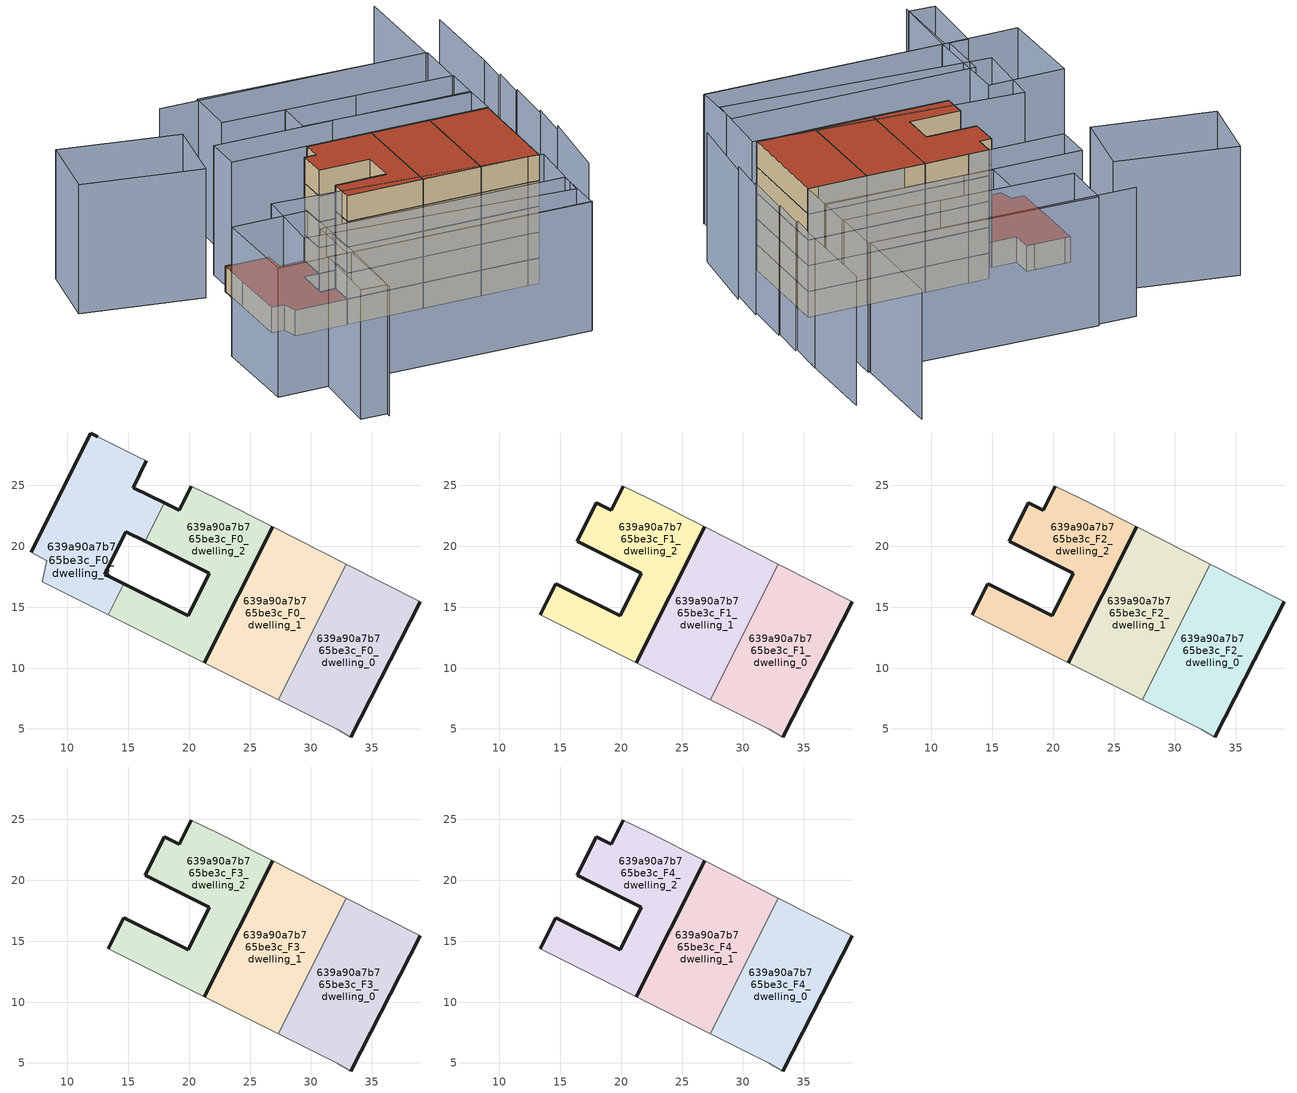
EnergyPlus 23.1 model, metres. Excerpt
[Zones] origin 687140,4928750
639a90a7b765be3c_F0_dwelling_0
 floor ground (EU_floor_Construction): 33.27,4.34 39,15.47 32.9,18.55 27.3,7.42 32.15,4.99 z0
 wall outside (EU_wall_Construction): 39,15.47 33.27,4.34 z0:3
 wall adiabatic (EU_wall_Construction): 32.9,18.55 39,15.47 / 33.27,4.34 32.15,4.99 27.3,7.42 z0:3
 wall to 639a90a7b765be3c_F0_dwelling_1 (EU_wall_Construction): 27.3,7.42 32.9,18.55 z0:3
639a90a7b765be3c_F0_dwelling_1
 floor ground (EU_floor_Construction): 27.3,7.42 32.9,18.55 26.86,21.6 21.25,10.44 z0
 wall outside (EU_wall_Construction): 21.25,10.44 26.86,21.6 z0:3
 wall adiabatic (EU_wall_Construction): 27.3,7.42 21.25,10.44 / 26.86,21.6 32.9,18.55 z0:3
639a90a7b765be3c_F0_dwelling_2
 floor ground (EU_floor_Construction): 21.25,10.44 26.86,21.6 22.32,23.89 20.18,24.94 19.2,22.95 17.96,23.57 16.38,20.41 21.66,17.78 19.94,14.31 14.63,16.94 13.34,14.39 z0
 wall outside (EU_wall_Construction): 17.96,23.57 19.2,22.95 20.18,24.94 / 14.63,16.94 19.94,14.31 21.66,17.78 16.38,20.41 / 26.86,21.6 21.25,10.44 z0:3
 wall adiabatic (EU_wall_Construction): 20.18,24.94 22.32,23.89 26.86,21.6 / 21.25,10.44 13.34,14.39 z0:3
 wall to 639a90a7b765be3c_F0_dwelling_3 (EU_wall_Construction): 16.38,20.41 17.96,23.57 / 13.34,14.39 14.63,16.94 z0:3
639a90a7b765be3c_F0_dwelling_3
 floor ground (EU_floor_Construction): 14.63,16.94 13.05,17.72 14.8,21.19 16.38,20.41 17.96,23.57 15.39,24.83 16.47,27.03 15.69,27.41 12.5,29.01 11.92,29.31 10.12,25.71 7.01,19.5 8.29,18.83 7.94,17.09 13.34,14.39 z0
 wall outside (EU_wall_Construction): 7.01,19.5 10.12,25.71 11.92,29.31 12.5,29.01 / 16.47,27.03 15.39,24.83 17.96,23.57 / 16.38,20.41 14.8,21.19 13.05,17.72 14.63,16.94 z0:3
 wall adiabatic (EU_wall_Construction): 12.5,29.01 15.69,27.41 16.47,27.03 / 13.34,14.39 7.94,17.09 8.29,18.83 7.01,19.5 z0:3
 roof outside (EU_roof_Construction): 16.47,27.03 15.39,24.83 17.96,23.57 16.38,20.41 14.8,21.19 13.05,17.72 14.63,16.94 13.34,14.39 7.94,17.09 8.29,18.83 7.01,19.5 10.12,25.71 11.92,29.31 12.5,29.01 15.69,27.41 z3
639a90a7b765be3c_F1_dwelling_0
 floor to 639a90a7b765be3c_F0_dwelling_0 (EU_floor_Construction): 33.27,4.34 39,15.47 32.9,18.55 27.3,7.42 32.15,4.99 z3
 wall outside (EU_wall_Construction): 39,15.47 33.27,4.34 z3:6
 wall adiabatic (EU_wall_Construction): 32.9,18.55 39,15.47 / 33.27,4.34 32.15,4.99 27.3,7.42 z3:6
 wall to 639a90a7b765be3c_F1_dwelling_1 (EU_wall_Construction): 27.3,7.42 32.9,18.55 z3:6
639a90a7b765be3c_F1_dwelling_1
 floor to 639a90a7b765be3c_F0_dwelling_1 (EU_floor_Construction): 27.3,7.42 32.9,18.55 26.86,21.6 21.25,10.44 z3
 wall outside (EU_wall_Construction): 21.25,10.44 26.86,21.6 z3:6
 wall adiabatic (EU_wall_Construction): 27.3,7.42 21.25,10.44 / 26.86,21.6 32.9,18.55 z3:6
639a90a7b765be3c_F1_dwelling_2
 floor to 639a90a7b765be3c_F0_dwelling_2 (EU_floor_Construction): 21.25,10.44 26.86,21.6 22.32,23.89 20.18,24.94 19.2,22.95 17.96,23.57 16.38,20.41 21.66,17.78 19.94,14.31 14.63,16.94 13.34,14.39 z3
 wall outside (EU_wall_Construction): 13.34,14.39 14.63,16.94 19.94,14.31 21.66,17.78 16.38,20.41 17.96,23.57 19.2,22.95 20.18,24.94 / 26.86,21.6 21.25,10.44 z3:6
 wall adiabatic (EU_wall_Construction): 20.18,24.94 22.32,23.89 26.86,21.6 / 21.25,10.44 13.34,14.39 z3:6
639a90a7b765be3c_F2_dwelling_0
 floor to 639a90a7b765be3c_F1_dwelling_0 (EU_floor_Construction): 33.27,4.34 39,15.47 32.9,18.55 27.3,7.42 32.15,4.99 z6
 wall outside (EU_wall_Construction): 39,15.47 33.27,4.34 z6:9
 wall adiabatic (EU_wall_Construction): 32.9,18.55 39,15.47 / 33.27,4.34 32.15,4.99 27.3,7.42 z6:9
 wall to 639a90a7b765be3c_F2_dwelling_1 (EU_wall_Construction): 27.3,7.42 32.9,18.55 z6:9
639a90a7b765be3c_F2_dwelling_1
 floor to 639a90a7b765be3c_F1_dwelling_1 (EU_floor_Construction): 27.3,7.42 32.9,18.55 26.86,21.6 21.25,10.44 z6
 wall outside (EU_wall_Construction): 21.25,10.44 26.86,21.6 z6:9
 wall adiabatic (EU_wall_Construction): 27.3,7.42 21.25,10.44 / 26.86,21.6 32.9,18.55 z6:9
639a90a7b765be3c_F2_dwelling_2
 floor to 639a90a7b765be3c_F1_dwelling_2 (EU_floor_Construction): 21.25,10.44 26.86,21.6 22.32,23.89 20.18,24.94 19.2,22.95 17.96,23.57 16.38,20.41 21.66,17.78 19.94,14.31 14.63,16.94 13.34,14.39 z6
 wall outside (EU_wall_Construction): 13.34,14.39 14.63,16.94 19.94,14.31 21.66,17.78 16.38,20.41 17.96,23.57 19.2,22.95 20.18,24.94 / 26.86,21.6 21.25,10.44 z6:9
 wall adiabatic (EU_wall_Construction): 20.18,24.94 22.32,23.89 26.86,21.6 / 21.25,10.44 13.34,14.39 z6:9
639a90a7b765be3c_F3_dwelling_0
 floor to 639a90a7b765be3c_F2_dwelling_0 (EU_floor_Construction): 33.27,4.34 39,15.47 32.9,18.55 27.3,7.42 32.15,4.99 z9
 wall outside (EU_wall_Construction): 39,15.47 33.27,4.34 z9:12
 wall adiabatic (EU_wall_Construction): 32.9,18.55 39,15.47 / 33.27,4.34 32.15,4.99 27.3,7.42 z9:12
 wall to 639a90a7b765be3c_F3_dwelling_1 (EU_wall_Construction): 27.3,7.42 32.9,18.55 z9:12
639a90a7b765be3c_F3_dwelling_1
 floor to 639a90a7b765be3c_F2_dwelling_1 (EU_floor_Construction): 27.3,7.42 32.9,18.55 26.86,21.6 21.25,10.44 z9
 wall outside (EU_wall_Construction): 21.25,10.44 26.86,21.6 z9:12
 wall adiabatic (EU_wall_Construction): 27.3,7.42 21.25,10.44 / 26.86,21.6 32.9,18.55 z9:12
639a90a7b765be3c_F3_dwelling_2
 floor to 639a90a7b765be3c_F2_dwelling_2 (EU_floor_Construction): 21.25,10.44 26.86,21.6 22.32,23.89 20.18,24.94 19.2,22.95 17.96,23.57 16.38,20.41 21.66,17.78 19.94,14.31 14.63,16.94 13.34,14.39 z9
 wall outside (EU_wall_Construction): 13.34,14.39 14.63,16.94 19.94,14.31 21.66,17.78 16.38,20.41 17.96,23.57 19.2,22.95 20.18,24.94 / 26.86,21.6 21.25,10.44 z9:12
 wall adiabatic (EU_wall_Construction): 20.18,24.94 22.32,23.89 26.86,21.6 / 21.25,10.44 13.34,14.39 z9:12
639a90a7b765be3c_F4_dwelling_0
 floor to 639a90a7b765be3c_F3_dwelling_0 (EU_floor_Construction): 33.27,4.34 39,15.47 32.9,18.55 27.3,7.42 32.15,4.99 z12
 wall outside (EU_wall_Construction): 39,15.47 33.27,4.34 z12:15
 wall adiabatic (EU_wall_Construction): 32.9,18.55 39,15.47 / 33.27,4.34 32.15,4.99 27.3,7.42 z12:15
 wall to 639a90a7b765be3c_F4_dwelling_1 (EU_wall_Construction): 27.3,7.42 32.9,18.55 z12:15
 roof outside (EU_roof_Construction): 39,15.47 33.27,4.34 32.15,4.99 27.3,7.42 32.9,18.55 z15
639a90a7b765be3c_F4_dwelling_1
 floor to 639a90a7b765be3c_F3_dwelling_1 (EU_floor_Construction): 27.3,7.42 32.9,18.55 26.86,21.6 21.25,10.44 z12
 wall outside (EU_wall_Construction): 21.25,10.44 26.86,21.6 z12:15
 wall adiabatic (EU_wall_Construction): 27.3,7.42 21.25,10.44 / 26.86,21.6 32.9,18.55 z12:15
 roof outside (EU_roof_Construction): 32.9,18.55 27.3,7.42 21.25,10.44 26.86,21.6 z15
639a90a7b765be3c_F4_dwelling_2
 floor to 639a90a7b765be3c_F3_dwelling_2 (EU_floor_Construction): 21.25,10.44 26.86,21.6 22.32,23.89 20.18,24.94 19.2,22.95 17.96,23.57 16.38,20.41 21.66,17.78 19.94,14.31 14.63,16.94 13.34,14.39 z12
 wall outside (EU_wall_Construction): 13.34,14.39 14.63,16.94 19.94,14.31 21.66,17.78 16.38,20.41 17.96,23.57 19.2,22.95 20.18,24.94 / 26.86,21.6 21.25,10.44 z12:15
 wall adiabatic (EU_wall_Construction): 20.18,24.94 22.32,23.89 26.86,21.6 / 21.25,10.44 13.34,14.39 z12:15
 roof outside (EU_roof_Construction): 26.86,21.6 21.25,10.44 13.34,14.39 14.63,16.94 19.94,14.31 21.66,17.78 16.38,20.41 17.96,23.57 19.2,22.95 20.18,24.94 22.32,23.89 z15
shading: 34.81,-0.99 39.95,7.01 / -1.25,-2.22 2.89,5.91 / 2.89,5.91 27.77,-6.75 / 39.29,6.56 41.77,10.71 / 41.33,10.39 44.2,15.56 / 44.02,15.64 46.07,19.25 / 45.89,19.36 48.1,23.25 / 47.68,22.57 52.56,32.08 / 51.04,39.55 45.38,28.51 / 45.38,28.51 18,42.55 / 3.14,5.78 -1.02,-1.77 / -1.02,-1.77 -3.64,-0.32 / -3.64,-0.32 0.52,7.23 / 0.52,7.23 3.14,5.78 / 27.71,-6.76 2.43,6.15 / 2.43,6.15 5.36,11.88 / 5.36,11.88 30.64,-1.02 / 30.64,-1.02 27.71,-6.76 / 7.05,19.56 33.68,4.1 / 33.68,4.1 29.21,-3.61 / 29.21,-3.61 2.57,11.84 / 2.57,11.84 7.05,19.56 / -4.76,9.7 0.08,19.47 / 0.08,19.47 7.99,15.55 / 7.99,15.55 3.14,5.78 / 3.14,5.78 -4.76,9.7 / 39.03,15.46 12.44,28.88 / 12.44,28.88 14.39,32.74 / 14.39,32.74 40.98,19.32 / 40.98,19.32 39.03,15.46 / 25.71,31.98 42.88,22.88 / 42.88,22.88 40.84,19.03 / 40.84,19.03 23.67,28.13 / 23.67,28.13 25.71,31.98 / 42.73,22.96 19.27,35.4 / 19.27,35.4 22.15,40.83 / 22.15,40.83 45.61,28.39 / 45.61,28.39 42.73,22.96 / 9.52,30.1 -1.53,38.36 / -1.53,38.36 3.61,45.24 / 3.61,45.24 14.67,36.98 / 14.67,36.98 9.52,30.1 z0:15
[Building]
EU S2 Campaign: North Axis=0; Terrain=City; Solar Distribution=FullExterior
[Site:Location]
Bologna: Latitude=44.5; Longitude=11.25; Time Zone=1; Elevation=37
[SizingPeriod:WeatherFileDays]
AnnualSizingPeriod: Begin Month=1; Begin Day of Month=1; End Month=12; End Day of Month=31; Day of Week for Start Day=Monday; Use Weather File Daylight Saving Period=No; Use Weather File Rain and Snow Indicators=No
[MATERIAL]
EU_InternalMass_Material: Roughness=MediumRough; Thickness=0.1; Conductivity=1; Density=1800; Specific Heat=900; Thermal Absorptance=0.9; Solar Absorptance=0.7; Visible Absorptance=0.7
[MATERIAL:NOMASS] Roughness=MediumRough; Thermal Absorptance=0.9; Solar Absorptance=0.7; Visible Absorptance=0.7
Name | Thermal Resistance
EU_wall_NoMass | 0.905828
EU_roof_NoMass | 0.37593
EU_floor_NoMass | 0.67114
[CONSTRUCTION]
EU_wall_Construction: EU_wall_NoMass
EU_roof_Construction: EU_roof_NoMass
EU_floor_Construction: EU_floor_NoMass
EU_InternalMass_Construction: EU_InternalMass_Material
[ZONE] Type=1; Multiplier=1; Ceiling Height=autocalculate; Floor Area=autocalculate; Part of Total Floor Area=Yes
Name | Volume
639a90a7b765be3c_F0_dwelling_0; 639a90a7b765be3c_F1_dwelling_0; 639a90a7b765be3c_F2_dwelling_0; 639a90a7b765be3c_F3_dwelling_0; 639a90a7b765be3c_F4_dwelling_0 | 253.275
639a90a7b765be3c_F0_dwelling_1; 639a90a7b765be3c_F1_dwelling_1; 639a90a7b765be3c_F2_dwelling_1; 639a90a7b765be3c_F3_dwelling_1; 639a90a7b765be3c_F4_dwelling_1 | 253.322
639a90a7b765be3c_F0_dwelling_2 | 253.286
639a90a7b765be3c_F1_dwelling_2; 639a90a7b765be3c_F2_dwelling_2; 639a90a7b765be3c_F3_dwelling_2; 639a90a7b765be3c_F4_dwelling_2 | 253.287
639a90a7b765be3c_F0_dwelling_3 | 253.299
[INTERNALMASS] Construction=EU_InternalMass_Construction
Name | Zone or ZoneList | Surface Area
639a90a7b765be3c_F0_dwelling_0_EU_InternalMass | 639a90a7b765be3c_F0_dwelling_0 | 84.4255
639a90a7b765be3c_F0_dwelling_1_EU_InternalMass | 639a90a7b765be3c_F0_dwelling_1 | 84.4404
639a90a7b765be3c_F0_dwelling_2_EU_InternalMass | 639a90a7b765be3c_F0_dwelling_2 | 84.4289
639a90a7b765be3c_F0_dwelling_3_EU_InternalMass | 639a90a7b765be3c_F0_dwelling_3 | 84.4334
639a90a7b765be3c_F1_dwelling_0_EU_InternalMass | 639a90a7b765be3c_F1_dwelling_0 | 112.567
639a90a7b765be3c_F1_dwelling_1_EU_InternalMass | 639a90a7b765be3c_F1_dwelling_1 | 112.576
639a90a7b765be3c_F1_dwelling_2_EU_InternalMass | 639a90a7b765be3c_F1_dwelling_2 | 112.575
639a90a7b765be3c_F2_dwelling_0_EU_InternalMass | 639a90a7b765be3c_F2_dwelling_0 | 112.567
639a90a7b765be3c_F2_dwelling_1_EU_InternalMass | 639a90a7b765be3c_F2_dwelling_1 | 112.576
639a90a7b765be3c_F2_dwelling_2_EU_InternalMass | 639a90a7b765be3c_F2_dwelling_2 | 112.575
639a90a7b765be3c_F3_dwelling_0_EU_InternalMass | 639a90a7b765be3c_F3_dwelling_0 | 112.567
639a90a7b765be3c_F3_dwelling_1_EU_InternalMass | 639a90a7b765be3c_F3_dwelling_1 | 112.576
639a90a7b765be3c_F3_dwelling_2_EU_InternalMass | 639a90a7b765be3c_F3_dwelling_2 | 112.575
639a90a7b765be3c_F4_dwelling_0_EU_InternalMass | 639a90a7b765be3c_F4_dwelling_0 | 112.567
639a90a7b765be3c_F4_dwelling_1_EU_InternalMass | 639a90a7b765be3c_F4_dwelling_1 | 112.576
639a90a7b765be3c_F4_dwelling_2_EU_InternalMass | 639a90a7b765be3c_F4_dwelling_2 | 112.575
[OTHEREQUIPMENT] Fuel Type=Electricity; Design Level Calculation Method=Watts/Area; Power per Zone Floor Area=1; Fraction Latent=0; Fraction Radiant=0; Fraction Lost=0; Carbon Dioxide Generation Rate=0; EndUse Subcategory=EU_Step8_InternalGains
Name | Zone or ZoneList or Space or SpaceList | Schedule
EU_Step8_InternalGain_639a90a7b765be3c_F0_dwelling_0_f000 | 639a90a7b765be3c_F0_dwelling_0 | EU_Step8_GainSchedule_639a90a7b765be3c_F0_dwelling_0_f000
EU_Step8_InternalGain_639a90a7b765be3c_F0_dwelling_1_f000 | 639a90a7b765be3c_F0_dwelling_1 | EU_Step8_GainSchedule_639a90a7b765be3c_F0_dwelling_1_f000
EU_Step8_InternalGain_639a90a7b765be3c_F0_dwelling_2_f000 | 639a90a7b765be3c_F0_dwelling_2 | EU_Step8_GainSchedule_639a90a7b765be3c_F0_dwelling_2_f000
EU_Step8_InternalGain_639a90a7b765be3c_F0_dwelling_3_f000 | 639a90a7b765be3c_F0_dwelling_3 | EU_Step8_GainSchedule_639a90a7b765be3c_F0_dwelling_3_f000
EU_Step8_InternalGain_639a90a7b765be3c_F1_dwelling_0_f000 | 639a90a7b765be3c_F1_dwelling_0 | EU_Step8_GainSchedule_639a90a7b765be3c_F1_dwelling_0_f000
EU_Step8_InternalGain_639a90a7b765be3c_F1_dwelling_1_f000 | 639a90a7b765be3c_F1_dwelling_1 | EU_Step8_GainSchedule_639a90a7b765be3c_F1_dwelling_1_f000
EU_Step8_InternalGain_639a90a7b765be3c_F1_dwelling_2_f000 | 639a90a7b765be3c_F1_dwelling_2 | EU_Step8_GainSchedule_639a90a7b765be3c_F1_dwelling_2_f000
EU_Step8_InternalGain_639a90a7b765be3c_F2_dwelling_0_f000 | 639a90a7b765be3c_F2_dwelling_0 | EU_Step8_GainSchedule_639a90a7b765be3c_F2_dwelling_0_f000
EU_Step8_InternalGain_639a90a7b765be3c_F2_dwelling_1_f000 | 639a90a7b765be3c_F2_dwelling_1 | EU_Step8_GainSchedule_639a90a7b765be3c_F2_dwelling_1_f000
EU_Step8_InternalGain_639a90a7b765be3c_F2_dwelling_2_f000 | 639a90a7b765be3c_F2_dwelling_2 | EU_Step8_GainSchedule_639a90a7b765be3c_F2_dwelling_2_f000
EU_Step8_InternalGain_639a90a7b765be3c_F3_dwelling_0_f000 | 639a90a7b765be3c_F3_dwelling_0 | EU_Step8_GainSchedule_639a90a7b765be3c_F3_dwelling_0_f000
EU_Step8_InternalGain_639a90a7b765be3c_F3_dwelling_1_f000 | 639a90a7b765be3c_F3_dwelling_1 | EU_Step8_GainSchedule_639a90a7b765be3c_F3_dwelling_1_f000
EU_Step8_InternalGain_639a90a7b765be3c_F3_dwelling_2_f000 | 639a90a7b765be3c_F3_dwelling_2 | EU_Step8_GainSchedule_639a90a7b765be3c_F3_dwelling_2_f000
EU_Step8_InternalGain_639a90a7b765be3c_F4_dwelling_0_f000 | 639a90a7b765be3c_F4_dwelling_0 | EU_Step8_GainSchedule_639a90a7b765be3c_F4_dwelling_0_f000
EU_Step8_InternalGain_639a90a7b765be3c_F4_dwelling_1_f000 | 639a90a7b765be3c_F4_dwelling_1 | EU_Step8_GainSchedule_639a90a7b765be3c_F4_dwelling_1_f000
EU_Step8_InternalGain_639a90a7b765be3c_F4_dwelling_2_f000 | 639a90a7b765be3c_F4_dwelling_2 | EU_Step8_GainSchedule_639a90a7b765be3c_F4_dwelling_2_f000
[ZONEVENTILATION:DESIGNFLOWRATE] Schedule=EU_AlwaysOn; Design Flow Rate Calculation Method=AirChanges/Hour; Air Changes per Hour=0.73129; Ventilation Type=Natural; Fan Pressure Rise=0; Fan Total Efficiency=1; Constant Term Coefficient=1; Temperature Term Coefficient=0; Velocity Term Coefficient=0; Velocity Squared Term Coefficient=0; Minimum Indoor Temperature=-100; Maximum Indoor Temperature=100; Delta Temperature=-100; Minimum Outdoor Temperature=-100; Maximum Outdoor Temperature=100; Maximum Wind Speed=40
Name | Zone or ZoneList or Space or SpaceList
EU_ConstantAir_639a90a7b765be3c_F0_dwelling_0 | 639a90a7b765be3c_F0_dwelling_0
EU_ConstantAir_639a90a7b765be3c_F0_dwelling_1 | 639a90a7b765be3c_F0_dwelling_1
EU_ConstantAir_639a90a7b765be3c_F0_dwelling_2 | 639a90a7b765be3c_F0_dwelling_2
EU_ConstantAir_639a90a7b765be3c_F0_dwelling_3 | 639a90a7b765be3c_F0_dwelling_3
EU_ConstantAir_639a90a7b765be3c_F1_dwelling_0 | 639a90a7b765be3c_F1_dwelling_0
EU_ConstantAir_639a90a7b765be3c_F1_dwelling_1 | 639a90a7b765be3c_F1_dwelling_1
EU_ConstantAir_639a90a7b765be3c_F1_dwelling_2 | 639a90a7b765be3c_F1_dwelling_2
EU_ConstantAir_639a90a7b765be3c_F2_dwelling_0 | 639a90a7b765be3c_F2_dwelling_0
EU_ConstantAir_639a90a7b765be3c_F2_dwelling_1 | 639a90a7b765be3c_F2_dwelling_1
EU_ConstantAir_639a90a7b765be3c_F2_dwelling_2 | 639a90a7b765be3c_F2_dwelling_2
EU_ConstantAir_639a90a7b765be3c_F3_dwelling_0 | 639a90a7b765be3c_F3_dwelling_0
EU_ConstantAir_639a90a7b765be3c_F3_dwelling_1 | 639a90a7b765be3c_F3_dwelling_1
EU_ConstantAir_639a90a7b765be3c_F3_dwelling_2 | 639a90a7b765be3c_F3_dwelling_2
EU_ConstantAir_639a90a7b765be3c_F4_dwelling_0 | 639a90a7b765be3c_F4_dwelling_0
EU_ConstantAir_639a90a7b765be3c_F4_dwelling_1 | 639a90a7b765be3c_F4_dwelling_1
EU_ConstantAir_639a90a7b765be3c_F4_dwelling_2 | 639a90a7b765be3c_F4_dwelling_2
[HVACTEMPLATE:THERMOSTAT] Constant Heating Setpoint=20; Constant Cooling Setpoint=50
EU_HeatOnly_639a90a7b765be3c_F0_dwelling_0; EU_HeatOnly_639a90a7b765be3c_F0_dwelling_1; EU_HeatOnly_639a90a7b765be3c_F0_dwelling_2; EU_HeatOnly_639a90a7b765be3c_F0_dwelling_3; EU_HeatOnly_639a90a7b765be3c_F1_dwelling_0; EU_HeatOnly_639a90a7b765be3c_F1_dwelling_1; EU_HeatOnly_639a90a7b765be3c_F1_dwelling_2; EU_HeatOnly_639a90a7b765be3c_F2_dwelling_0; EU_HeatOnly_639a90a7b765be3c_F2_dwelling_1; EU_HeatOnly_639a90a7b765be3c_F2_dwelling_2; EU_HeatOnly_639a90a7b765be3c_F3_dwelling_0; EU_HeatOnly_639a90a7b765be3c_F3_dwelling_1; EU_HeatOnly_639a90a7b765be3c_F3_dwelling_2; EU_HeatOnly_639a90a7b765be3c_F4_dwelling_0; EU_HeatOnly_639a90a7b765be3c_F4_dwelling_1; EU_HeatOnly_639a90a7b765be3c_F4_dwelling_2
[HVACTEMPLATE:ZONE:IDEALLOADSAIRSYSTEM] System Availability Schedule=EU_AlwaysOn; Maximum Heating Supply Air Temperature=50; Minimum Cooling Supply Air Temperature=13; Maximum Heating Supply Air Humidity Ratio=0.0156; Minimum Cooling Supply Air Humidity Ratio=0.0077; Heating Limit=NoLimit; Cooling Limit=NoLimit; Heating Availability Schedule=EU_AlwaysOn; Cooling Availability Schedule=EU_CoolingOff; Dehumidification Control Type=ConstantSensibleHeatRatio; Cooling Sensible Heat Ratio=0.7; Dehumidification Setpoint=60; Humidification Control Type=None; Humidification Setpoint=30; Outdoor Air Method=None; Outdoor Air Flow Rate per Person=0.00944; Outdoor Air Flow Rate per Zone Floor Area=0; Outdoor Air Flow Rate per Zone=0; Demand Controlled Ventilation Type=None; Outdoor Air Economizer Type=NoEconomizer; Heat Recovery Type=None; Sensible Heat Recovery Effectiveness=0.7; Latent Heat Recovery Effectiveness=0.65
Name | Template Thermostat
639a90a7b765be3c_F0_dwelling_0 | EU_HeatOnly_639a90a7b765be3c_F0_dwelling_0
639a90a7b765be3c_F0_dwelling_1 | EU_HeatOnly_639a90a7b765be3c_F0_dwelling_1
639a90a7b765be3c_F0_dwelling_2 | EU_HeatOnly_639a90a7b765be3c_F0_dwelling_2
639a90a7b765be3c_F0_dwelling_3 | EU_HeatOnly_639a90a7b765be3c_F0_dwelling_3
639a90a7b765be3c_F1_dwelling_0 | EU_HeatOnly_639a90a7b765be3c_F1_dwelling_0
639a90a7b765be3c_F1_dwelling_1 | EU_HeatOnly_639a90a7b765be3c_F1_dwelling_1
639a90a7b765be3c_F1_dwelling_2 | EU_HeatOnly_639a90a7b765be3c_F1_dwelling_2
639a90a7b765be3c_F2_dwelling_0 | EU_HeatOnly_639a90a7b765be3c_F2_dwelling_0
639a90a7b765be3c_F2_dwelling_1 | EU_HeatOnly_639a90a7b765be3c_F2_dwelling_1
639a90a7b765be3c_F2_dwelling_2 | EU_HeatOnly_639a90a7b765be3c_F2_dwelling_2
639a90a7b765be3c_F3_dwelling_0 | EU_HeatOnly_639a90a7b765be3c_F3_dwelling_0
639a90a7b765be3c_F3_dwelling_1 | EU_HeatOnly_639a90a7b765be3c_F3_dwelling_1
639a90a7b765be3c_F3_dwelling_2 | EU_HeatOnly_639a90a7b765be3c_F3_dwelling_2
639a90a7b765be3c_F4_dwelling_0 | EU_HeatOnly_639a90a7b765be3c_F4_dwelling_0
639a90a7b765be3c_F4_dwelling_1 | EU_HeatOnly_639a90a7b765be3c_F4_dwelling_1
639a90a7b765be3c_F4_dwelling_2 | EU_HeatOnly_639a90a7b765be3c_F4_dwelling_2
[SIZING:ZONE] Zone Cooling Design Supply Air Temperature Input Method=SupplyAirTemperature; Zone Cooling Design Supply Air Temperature=13; Zone Heating Design Supply Air Temperature Input Method=SupplyAirTemperature; Zone Heating Design Supply Air Temperature=50; Zone Cooling Design Supply Air Humidity Ratio=0.008; Zone Heating Design Supply Air Humidity Ratio=0.008; Cooling Design Air Flow Method=DesignDay; Cooling Design Air Flow Rate=0; Cooling Minimum Air Flow per Zone Floor Area=0.000762; Cooling Minimum Air Flow=0; Cooling Minimum Air Flow Fraction=0.2; Heating Design Air Flow Method=DesignDay; Heating Design Air Flow Rate=0; Heating Maximum Air Flow per Zone Floor Area=0.002032; Heating Maximum Air Flow=0.141576; Heating Maximum Air Flow Fraction=0.3; Account for Dedicated Outdoor Air System=No; Dedicated Outdoor Air System Control Strategy=NeutralSupplyAir; Dedicated Outdoor Air Low Setpoint Temperature for Design=autosize; Dedicated Outdoor Air High Setpoint Temperature for Design=autosize; Zone Load Sizing Method=Sensible Load Only No Latent Load; Zone Latent Cooling Design Supply Air Humidity Ratio Input Method=HumidityRatioDifference; Zone Cooling Design Supply Air Humidity Ratio Difference=0.005; Zone Latent Heating Design Supply Air Humidity Ratio Input Method=HumidityRatioDifference; Zone Humidification Design Supply Air Humidity Ratio Difference=0.005
639a90a7b765be3c_F0_dwelling_0; 639a90a7b765be3c_F0_dwelling_1; 639a90a7b765be3c_F0_dwelling_2; 639a90a7b765be3c_F0_dwelling_3; 639a90a7b765be3c_F1_dwelling_0; 639a90a7b765be3c_F1_dwelling_1; 639a90a7b765be3c_F1_dwelling_2; 639a90a7b765be3c_F2_dwelling_0; 639a90a7b765be3c_F2_dwelling_1; 639a90a7b765be3c_F2_dwelling_2; 639a90a7b765be3c_F3_dwelling_0; 639a90a7b765be3c_F3_dwelling_1; 639a90a7b765be3c_F3_dwelling_2; 639a90a7b765be3c_F4_dwelling_0; 639a90a7b765be3c_F4_dwelling_1; 639a90a7b765be3c_F4_dwelling_2
[SCHEDULE:CONSTANT]
Name | Hourly Value
EU_AlwaysOn | 1
EU_CoolingOff | 0
[SCHEDULE:FILE] Column Number=1; Rows to Skip at Top=0; Number of Hours of Data=8760; Column Separator=Comma; Interpolate to Timestep=No; Minutes per Item=60; Adjust Schedule for Daylight Savings=Yes
Name | File
EU_Step8_GainSchedule_639a90a7b765be3c_F0_dwelling_0_f000 | ../../schedules/639a90a7b765be3c/639a90a7b765be3c_F0_dwelling_0_f000_gain.csv
EU_Step8_GainSchedule_639a90a7b765be3c_F0_dwelling_1_f000 | ../../schedules/639a90a7b765be3c/639a90a7b765be3c_F0_dwelling_1_f000_gain.csv
EU_Step8_GainSchedule_639a90a7b765be3c_F0_dwelling_2_f000 | ../../schedules/639a90a7b765be3c/639a90a7b765be3c_F0_dwelling_2_f000_gain.csv
EU_Step8_GainSchedule_639a90a7b765be3c_F0_dwelling_3_f000 | ../../schedules/639a90a7b765be3c/639a90a7b765be3c_F0_dwelling_3_f000_gain.csv
EU_Step8_GainSchedule_639a90a7b765be3c_F1_dwelling_0_f000 | ../../schedules/639a90a7b765be3c/639a90a7b765be3c_F1_dwelling_0_f000_gain.csv
EU_Step8_GainSchedule_639a90a7b765be3c_F1_dwelling_1_f000 | ../../schedules/639a90a7b765be3c/639a90a7b765be3c_F1_dwelling_1_f000_gain.csv
EU_Step8_GainSchedule_639a90a7b765be3c_F1_dwelling_2_f000 | ../../schedules/639a90a7b765be3c/639a90a7b765be3c_F1_dwelling_2_f000_gain.csv
EU_Step8_GainSchedule_639a90a7b765be3c_F2_dwelling_0_f000 | ../../schedules/639a90a7b765be3c/639a90a7b765be3c_F2_dwelling_0_f000_gain.csv
EU_Step8_GainSchedule_639a90a7b765be3c_F2_dwelling_1_f000 | ../../schedules/639a90a7b765be3c/639a90a7b765be3c_F2_dwelling_1_f000_gain.csv
EU_Step8_GainSchedule_639a90a7b765be3c_F2_dwelling_2_f000 | ../../schedules/639a90a7b765be3c/639a90a7b765be3c_F2_dwelling_2_f000_gain.csv
EU_Step8_GainSchedule_639a90a7b765be3c_F3_dwelling_0_f000 | ../../schedules/639a90a7b765be3c/639a90a7b765be3c_F3_dwelling_0_f000_gain.csv
EU_Step8_GainSchedule_639a90a7b765be3c_F3_dwelling_1_f000 | ../../schedules/639a90a7b765be3c/639a90a7b765be3c_F3_dwelling_1_f000_gain.csv
EU_Step8_GainSchedule_639a90a7b765be3c_F3_dwelling_2_f000 | ../../schedules/639a90a7b765be3c/639a90a7b765be3c_F3_dwelling_2_f000_gain.csv
EU_Step8_GainSchedule_639a90a7b765be3c_F4_dwelling_0_f000 | ../../schedules/639a90a7b765be3c/639a90a7b765be3c_F4_dwelling_0_f000_gain.csv
EU_Step8_GainSchedule_639a90a7b765be3c_F4_dwelling_1_f000 | ../../schedules/639a90a7b765be3c/639a90a7b765be3c_F4_dwelling_1_f000_gain.csv
EU_Step8_GainSchedule_639a90a7b765be3c_F4_dwelling_2_f000 | ../../schedules/639a90a7b765be3c/639a90a7b765be3c_F4_dwelling_2_f000_gain.csv
